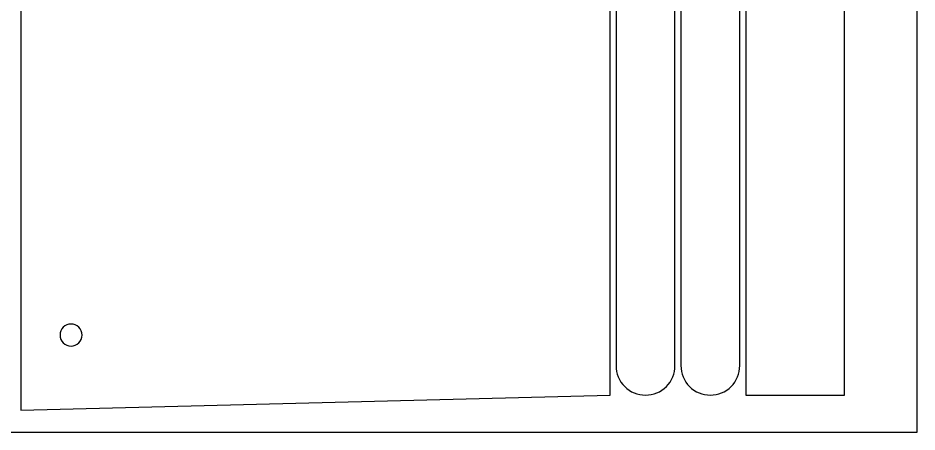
# Model space of a CAD drawing. Extents: x -841 to 4976, y -469 to 2808.
# Drawn here: x 610 to 1220, y 0 to 281 of the extents above; entities that cross this region are included whole.
import ezdxf

# ---------------------------------------------------------------- set-up
doc = ezdxf.new("R2010")
doc.units = 0
doc.layers.add('DEFAULT_LAYER', color=1, linetype='CONTINUOUS')
doc.layers.add('T5_LOGOLAYER_20', color=18, linetype='CONTINUOUS')

msp = doc.modelspace()

# ---------------------------------------------------------------- linework, layer by layer
at = {"layer": 'DEFAULT_LAYER'}
msp.add_lwpolyline([(611.76, 14.92), (1011.7, 24.92), (1011.7, 1604.92), (611.76, 1615.08)], close=True, dxfattribs=at)
msp.add_lwpolyline([(645.76, 73.22, 0.414214), (638.26, 65.72, 0.414214), (645.76, 58.22, 0.414214), (653.26, 65.72, 0.414214)], format="xyb", close=True, dxfattribs=at)
at = {"layer": 'T5_LOGOLAYER_20'}
for points in [[(0, 0), (1220, 0), (1220, 2440), (0, 2440)], [(1103.7, 25), (1170.7, 25), (1170.7, 1209), (1103.7, 1209)]]:
    msp.add_lwpolyline(points, close=True, dxfattribs=at)
for points in [[(1015.7, 45, 0.414214), (1035.7, 25, 0.414214), (1055.7, 45), (1055.7, 1225, 0.414214), (1035.7, 1245, 0.414214), (1015.7, 1225)], [(1059.7, 45, 0.414214), (1079.7, 25, 0.414214), (1099.7, 45), (1099.7, 829, 0.414214), (1079.7, 849, 0.414214), (1059.7, 829)]]:
    msp.add_lwpolyline(points, format="xyb", close=True, dxfattribs=at)

doc.saveas('drawing.dxf')
